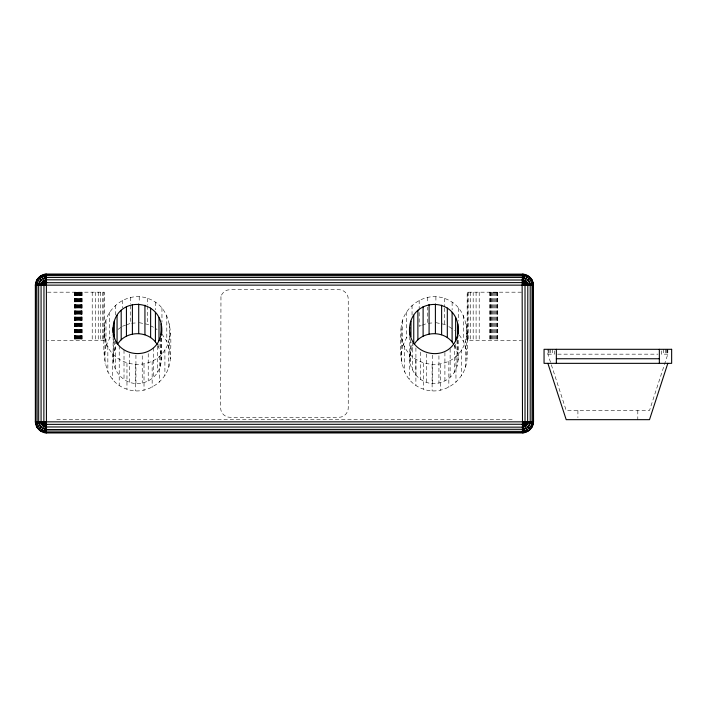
<?xml version="1.0" encoding="UTF-8"?>
<svg xmlns="http://www.w3.org/2000/svg" width="707" height="707" viewBox="0 0 707 707"><rect width="100%" height="100%" fill="white"/><g stroke="black" fill="none" stroke-linecap="round" stroke-linejoin="round"><path stroke-width="0.53" stroke-dasharray="3.54 2.65" d="M104.38 328.835C104.99 307.801 127.507 291.09 147.683 298.363C173.409 306.935 171.412 337.018 170.272 358.741C169.653 379.783 147.144 396.494 126.968 389.221C101.234 380.649 103.24 350.566 104.38 328.835L105.007 337.734L105.007 363.716M104.38 354.826L105.988 346.059L105.988 320.077M161.523 338.114C161.178 351.264 164.501 367.322 153.454 377.308C147.065 383.026 137.883 385.05 129.717 382.399C121.516 379.42 115.427 372.147 113.588 363.663C112.289 355.992 115.382 348.578 114.304 340.845M168.655 367.507L168.655 341.525L170.272 332.758M401.063 328.835C401.673 307.801 424.191 291.09 444.367 298.363C470.102 306.935 468.096 337.018 466.956 358.741C466.346 379.783 443.828 396.494 423.652 389.221C397.917 380.649 399.923 350.566 401.063 328.835L401.7 337.734L401.7 363.716M401.063 354.826L402.672 346.059L402.672 320.077M458.216 340.306C458.154 352.82 460.602 367.905 450.138 377.308C443.757 383.026 434.575 385.05 426.401 382.399C418.199 379.42 412.11 372.147 410.272 363.663C408.92 356.355 411.995 349.302 410.988 341.932M465.339 367.507L465.339 341.525L466.956 332.758M667.823 349.311L667.823 354.163L649.512 410.484L566.192 410.484L547.881 354.163L547.881 349.311M105.988 346.059L109.735 338.034L112.554 334.658M114.304 350.69L116.602 345.776M105.007 337.734C110.416 370.945 159.464 374.047 168.655 341.525M402.672 346.059L406.428 338.034L408.531 335.498M410.988 350.69L413.745 344.795M401.7 337.734C407.108 370.945 456.156 374.047 465.339 341.525M118.034 329.4L121.595 326.89M122.488 326.263L125.537 325.167M126.562 324.796L130.627 323.329L130.627 304.929M421.213 325.529L419.18 326.263L419.18 311.107M422.229 325.167L427.311 323.329L427.311 307.094M131.696 323.249L137.07 322.843M428.389 323.249L433.753 322.843M47.466 292.185L104.247 292.185L104.247 340.668L47.466 340.668M521.457 292.185L467.177 292.185L467.177 340.668L521.457 340.668M547.881 354.163L554.35 354.163L554.35 349.311M557.708 354.163L657.996 354.163M667.823 354.163L661.354 354.163L661.354 349.311M56.763 419.666L513.415 419.666M435.901 322.675L444.367 324.345L448.247 326.289M139.217 322.675L147.683 324.345L153.499 327.253M449.21 326.767L454.566 330.408M155.434 328.225L157.069 329.683M459.25 334.977L463.492 341.428L466.32 349.85L466.956 358.741M454.477 345.484L457.747 353.473L458.216 360.013M161.956 334.049L166.799 341.428L169.636 349.85L170.272 358.741M157.794 345.484L161.063 353.473L161.523 360.013M667.523 349.311L667.523 354.163M666.657 349.311L666.657 354.163M665.269 349.311L665.269 354.163M663.458 349.311L663.458 354.163M637.802 410.484L637.802 419.666M577.911 410.484L577.911 417.625M552.247 349.311L552.247 354.163M550.435 349.311L550.435 354.163M549.047 349.311L549.047 354.163M548.181 349.311L548.181 354.163M497.595 292.185L497.595 340.668M497.463 292.185L497.463 340.668M497.083 292.185L497.083 340.668M496.464 292.185L496.464 340.668M495.669 292.185L495.669 340.668M494.741 292.185L494.741 340.668M493.751 292.185L493.751 340.668M492.752 292.185L492.752 340.668M491.825 292.185L491.825 340.668M491.029 292.185L491.029 340.668M490.419 292.185L490.419 340.668M490.031 292.185L490.031 340.668M489.898 292.185L489.898 340.668M479.205 292.185L479.205 340.668M476.085 292.185L476.085 340.668M473.186 292.185L473.186 340.668M470.694 292.185L470.694 340.668M468.785 292.185L468.785 340.668M467.583 292.185L467.583 340.668M466.32 323.868L466.32 349.85M463.492 315.446L463.492 341.428M461.591 349.55L461.591 375.532M458.649 308.066L458.649 321.058M457.747 340.341L457.747 353.473M457.031 340.173L457.031 366.447M455.962 356.301L455.962 382.293M455.662 344L455.662 347.287M454.274 344.981L454.274 372.342M452.127 302.243L452.127 309.816M450.138 348.843L450.138 377.308M448.839 361.321L448.839 387.303M444.906 352.528L444.906 380.985M444.367 298.363L444.367 307.024M444.367 308.102L444.367 324.345M440.708 364.255L440.708 390.237M438.932 355.78L438.932 383.141M435.901 296.693L435.901 302.101M432.622 355.17L432.622 383.627M432.118 364.909L432.118 390.891M427.311 297.347L427.311 302.755M426.401 353.942L426.401 382.399M423.652 363.239L423.652 389.221M420.7 352.183L420.7 379.544M419.18 300.281L419.18 310.028M415.91 347.906L415.91 375.267M415.893 359.359L415.893 385.342M412.349 342.488L412.349 369.849M412.048 305.291L412.048 315.039M410.272 339.581L410.272 363.663M409.804 336.329L409.804 357.123M409.371 353.535L409.371 379.518M406.428 312.043L406.428 338.034M404.528 346.156L404.528 372.138M169.636 323.868L169.636 349.85M166.799 315.446L166.799 341.428M164.908 349.55L164.908 375.532M161.956 308.066L161.956 322.145M161.063 338.149L161.063 353.473M160.339 337.99L160.339 366.447M159.278 356.301L159.278 382.293M158.978 344L158.978 347.287M157.59 346.077L157.59 372.342M155.434 302.243L155.434 309.816M153.454 347.756L153.454 377.308M152.155 361.321L152.155 387.303M148.223 353.624L148.223 380.985M147.683 298.363L147.683 304.858M147.683 305.937L147.683 324.345M144.016 364.255L144.016 390.237M142.24 355.78L142.24 383.141M139.217 296.693L139.217 302.101M135.93 355.17L135.93 383.627M135.426 364.909L135.426 390.891M130.627 297.347L130.627 303.842M129.717 353.942L129.717 382.399M126.968 363.239L126.968 389.221M124.017 349.992L124.017 379.544M122.488 300.281L122.488 307.863M119.227 345.714L119.209 385.342M115.665 340.297L115.665 369.849M115.365 305.291L115.365 315.039M113.588 339.581L113.588 363.663M113.12 336.329L113.12 357.123M112.687 353.535L112.687 379.518M109.735 312.043L109.735 338.034M107.844 346.156L107.844 372.138M103.841 292.185L103.841 340.668M102.639 292.185L102.639 340.668M100.73 292.185L100.73 340.668M98.238 292.185L98.238 340.668M95.33 292.185L95.33 340.668M92.219 292.185L92.219 340.668M82.047 292.185L82.047 340.668M81.897 292.185L81.977 340.668M81.659 292.185L81.659 340.668M81.508 292.185L81.508 340.668M81.137 292.185L81.137 340.668M80.925 292.185L80.925 340.668M80.439 292.185L80.439 340.668M80.165 292.185L80.165 340.668M79.599 292.185L79.599 340.668M79.299 292.185L79.299 340.668M78.68 292.185L78.68 340.668M78.362 292.185L78.362 340.668M77.735 292.185L77.735 340.668M77.425 292.185L77.425 340.668M76.824 292.185L76.824 340.668M76.533 292.185L76.533 340.668M76.002 292.185L76.002 340.668M75.764 292.185L75.764 340.668M75.331 292.185L75.331 340.668M75.145 292.185L75.145 340.668M74.836 292.185L74.836 340.668M74.721 292.185L74.721 340.668M74.562 292.185L74.527 340.668M220.964 296.569L220.646 408.01C220.619 412.976 224.959 417.316 229.925 417.289L338.962 417.289C343.929 417.316 348.268 412.976 348.242 408.01L348.242 298.973C348.268 294.006 343.929 289.658 338.962 289.693L229.925 289.693C225.825 289.72 222.042 292.618 220.964 296.569"/><path stroke-width="1.06" d="M533.202 284.329C533.308 278.832 527.917 274.281 522.606 274.122L46.273 274.122C40.485 274.263 35.447 279.389 35.35 285.168L35.35 421.805C35.447 427.655 40.573 432.781 46.423 432.878L522.464 432.878C528.315 432.781 533.44 427.655 533.538 421.805L533.202 282.614L522.5 285.133L46.388 285.133L35.686 282.614L35.686 424.368L46.388 421.849L522.5 421.849L533.202 424.368L533.202 285.186C533.14 279.371 528.111 274.952 522.606 274.122L522.137 282.614L522.5 421.849L525.018 432.543M524.93 274.767L43.869 274.44L46.388 285.133L46.423 432.878L41.245 431.093L38.92 429.308L37.135 426.984L35.35 421.805M43.958 432.216L46.432 432.543L39.742 428.486L35.686 421.796L46.388 421.849L43.869 432.543L522.455 432.543C527.943 432.463 532.442 427.912 533.317 422.627M532.875 282.703L533.538 285.168L522.5 285.133L525.018 274.44M35.686 285.186C35.748 279.371 40.776 274.952 46.273 274.122L46.388 285.133L35.35 285.168L36.013 282.703L36.844 285.23L37.144 423.979M533.538 421.805L532.875 424.28L532.044 421.752L532.044 285.23C532.141 279.468 526.812 276.702 522.455 274.44M36.844 285.23C36.941 280.14 41.395 275.695 46.476 275.589L524.629 275.889M524.93 432.216C515.977 435.335 535.756 426.657 532.044 421.752M522.455 432.543L522.5 421.849L533.202 421.796M41.077 285.389L42.765 281.51L46.635 279.822L523.525 280.016L526.123 281.51L527.811 285.389L527.625 422.874L526.123 425.473L522.252 427.152L45.363 426.966L42.765 425.473L41.077 421.593L41.077 285.389L43.967 284.833L46.088 282.712L522.137 282.614L524.143 283.489L525.018 285.495L525.018 421.487L524.143 423.493L522.8 424.262L46.742 424.368L44.744 423.493L43.869 421.487L43.967 284.833M113.12 333.05C110.327 293.502 166.401 295.729 161.523 334.835M161.523 330.452C159.499 363.195 111.432 360.172 113.12 327.571M409.804 335.233C404.625 295.402 461.627 293.476 458.216 333.739M457.031 339.077L458.216 330.452M667.823 363.345L649.512 419.666L566.192 419.666L547.881 363.345M457.031 336.894C449.016 364.388 407.285 355.683 409.804 327.571M36.844 427.152L46.388 421.849L41.077 431.385M532.044 279.822L522.5 285.133L527.811 275.589M45.363 426.966L46.742 424.368M522.137 282.614L523.525 280.016M44.258 431.084L522.411 431.385L524.152 429.299C527.528 428.362 530.091 425.199 530.206 421.681L530.206 285.301C530.109 281.147 526.494 277.533 522.34 277.427L46.547 277.427C42.393 277.533 38.779 281.147 38.682 285.301L38.682 421.681C38.779 425.835 42.393 429.449 46.547 429.547L524.152 429.299L522.252 427.152M117.751 343.964C126.376 330.081 149.106 330.319 157.201 344.574M414.435 343.964C422.857 330.469 444.756 330.204 453.293 343.673M46.635 427.152L44.735 429.299L46.476 431.385M522.252 279.822L524.152 277.683L522.411 275.589M38.682 429.547L46.388 421.849M522.5 285.133L530.206 277.427M527.811 285.389L529.95 283.489L532.044 285.23M525.018 285.495L527.625 284.108M41.262 284.108L38.682 285.301L37.144 283.003M527.625 422.874L530.206 421.681L531.744 423.979M524.921 422.15L527.811 421.593M522.411 431.385L524.629 431.084M46.432 274.44L43.958 274.767L46.476 275.589M556.356 358.749L659.348 358.749M41.077 421.593L43.967 422.15M38.682 421.681L41.262 422.874M527.811 431.385L522.5 421.849L532.044 427.152M41.077 275.589L46.388 285.133L36.844 279.822M44.258 275.889L46.547 277.427M36.844 421.752L38.938 423.493M522.5 421.849L530.206 429.547M38.682 277.427L46.388 285.133M44.735 277.683L46.635 279.822M531.744 283.003L533.202 285.186M522.137 424.368L523.525 426.966M45.363 280.016L46.742 282.614M659.348 349.311L659.348 363.345M556.356 349.311L556.356 363.345M457.747 323.921L457.747 337.053M455.662 317.735L455.662 340.721M452.109 312.317L452.109 341.87M447.319 308.031L447.319 337.593M441.619 305.185L441.619 334.738M435.397 303.957L435.397 333.51M429.087 304.443L429.087 333.996M423.113 306.591L423.113 336.152M417.881 310.276L417.881 339.828M413.745 315.242L413.745 343.699M410.988 321.137L410.988 336.461M161.063 323.921L161.063 334.871M158.978 317.735L158.978 340.721M155.425 312.317L155.425 341.87M150.626 308.031L150.626 337.593M144.935 305.185L144.935 334.738M138.713 303.957L138.713 333.51M132.403 304.443L132.403 333.996M126.429 306.591L126.429 336.152M121.189 310.276L121.189 339.828M117.062 315.242L117.062 343.699M114.304 321.137L114.304 338.653M113.588 334.111L113.588 336.302M671.65 349.311L544.054 349.311L544.054 363.345L671.65 363.345L671.65 349.311"/></g></svg>
